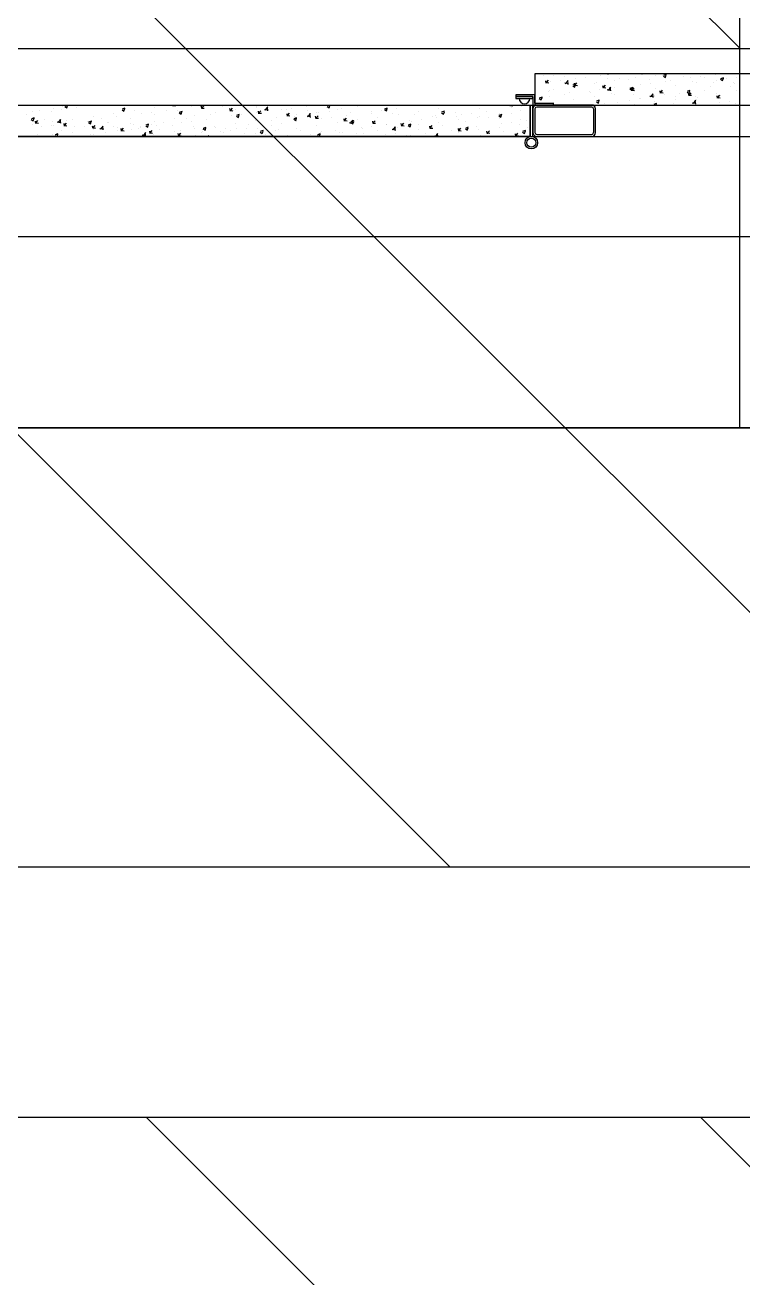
# Model space of a CAD drawing. Extents: x 758840 to 1108724, y -102573 to 143521.
# Drawn here: x 859664 to 860808, y 68672 to 70670 of the extents above; entities that cross this region are included whole.
import ezdxf
from ezdxf.xclip import XClip

# ---------------------------------------------------------------- set-up
doc = ezdxf.new("R2010")
doc.units = 0
doc.header["$LTSCALE"] = 1000
doc.header["$MEASUREMENT"] = 0
for name, color, linetype in [('02电气-设备', 255, 'Continuous'), ('02电气-设备基础', 252, 'Continuous'), ('电缆沟', 2, 'Continuous'), ('钢盖板', 6, 'Continuous')]:
    doc.layers.add(name, color=color, linetype=linetype)

# ---------------------------------------------------------------- blocks, each defined once
blk = doc.blocks.new('BD4-PAL0101-HVPM01')
at = {"layer": '02电气-设备'}
for p, q in [((8392569.9, -4143694.3), (8391767.9, -4143694.3)), ((8391767.9, -4143694.3), (8391767.9, -4143744.3)), ((8391781.5, -4143697.1), (8391781.5, -4143697.1)), ((8391798.5, -4143697.9), (8391798.5, -4143697.9)), ((8391815.4, -4143698.5), (8391815.4, -4143698.5)), ((8391832.3, -4143702.2), (8391832.3, -4143702.2)), ((8391849.3, -4143699.9), (8391849.3, -4143699.9)), ((8391872.4, -4143697), (8391872.4, -4143697)), ((8391883.2, -4143701.4), (8391883.2, -4143701.4)), ((8391883.6, -4143694.3), (8391884.8, -4143695.1)), ((8391884.8, -4143695.1), (8391885.1, -4143694.3)), ((8391888.3, -4143694.9), (8391888.3, -4143694.9)), ((8391902.7, -4143702), (8391902.7, -4143702)), ((8391917.1, -4143702.8), (8391917.1, -4143702.8)), ((8391928.4, -4143701), (8391928.4, -4143701)), ((8391937.6, -4143695.7), (8391937.6, -4143695.7)), ((8391939.7, -4143695.6), (8391939.7, -4143695.6)), ((8391961, -4143696.5), (8391961, -4143696.5)), ((8391971.5, -4143697.1), (8391971.5, -4143697.1)), ((8391972.9, -4143698.1), (8391976.1, -4143700.2)), ((8391973.5, -4143696.9), (8391977.9, -4143695.2)), ((8391976.1, -4143700.2), (8391977.4, -4143696.4)), ((8392005.4, -4143698.6), (8392005.4, -4143698.6)), ((8392015.8, -4143700.9), (8392015.8, -4143700.9)), ((8392031.7, -4143698.8), (8392031.7, -4143698.8)), ((8392039.3, -4143700), (8392039.3, -4143700)), ((8392055.8, -4143695.7), (8392055.8, -4143695.7)), ((8392064.2, -4143703.2), (8392067.3, -4143705.3)), ((8392064.7, -4143701.9), (8392069.2, -4143700.2)), ((8392067.3, -4143705.3), (8392068.6, -4143701.5)), ((8392073.2, -4143701.4), (8392073.2, -4143701.4)), ((8392090, -4143700.3), (8392090, -4143700.3)), ((8391786.2, -4143709.6), (8391785.5, -4143705.6)), ((8391786.5, -4143708.5), (8391789.5, -4143704.8)), ((8391786.5, -4143708.5), (8391790.3, -4143708.9)), ((8391789.3, -4143722.3), (8391789.3, -4143722.3)), ((8391791.6, -4143721.1), (8391791.6, -4143721.1)), ((8391792.4, -4143707.5), (8391792.4, -4143707.5)), ((8391797.8, -4143719), (8391797.8, -4143719)), ((8391808.3, -4143705.4), (8391808.3, -4143705.4)), ((8391815.8, -4143709), (8391821.4, -4143709.9)), ((8391816.4, -4143710.4), (8391821.3, -4143705.2)), ((8391821.2, -4143711.4), (8391820.5, -4143705.3)), ((8391823.2, -4143723.7), (8391823.2, -4143723.7)), ((8391828.3, -4143713.5), (8391831.5, -4143715.6)), ((8391828.6, -4143714.7), (8391828.6, -4143714.7)), ((8391828.9, -4143712.3), (8391833.3, -4143710.6)), ((8391830.8, -4143714.3), (8391830.8, -4143714.3)), ((8391831.8, -4143713.6), (8391831.1, -4143709.6)), ((8391831.5, -4143715.6), (8391832.7, -4143711.8)), ((8391832, -4143712.4), (8391835.1, -4143708.8)), ((8391832, -4143712.5), (8391835.8, -4143712.9)), ((8391855.7, -4143722), (8391855.7, -4143722)), ((8391863.4, -4143709.8), (8391863.4, -4143709.8)), ((8391865.7, -4143708.4), (8391865.7, -4143708.4)), ((8391871.6, -4143719.9), (8391871.6, -4143719.9)), ((8391877.3, -4143717.6), (8391876.6, -4143713.6)), ((8391877.6, -4143716.4), (8391880.6, -4143712.8)), ((8391877.6, -4143716.5), (8391881.4, -4143716.8)), ((8391883.5, -4143719.6), (8391889.2, -4143720.4)), ((8391884.2, -4143720.9), (8391889.1, -4143715.8)), ((8391888.9, -4143721.9), (8391888.2, -4143715.9)), ((8391895.4, -4143705.7), (8391895.4, -4143705.7)), ((8391895.7, -4143716.8), (8391895.7, -4143716.8)), ((8391919.6, -4143718.6), (8391922.7, -4143720.7)), ((8391920.1, -4143717.3), (8391924.6, -4143715.6)), ((8391922.9, -4143721.6), (8391922.2, -4143717.6)), ((8391922.7, -4143720.7), (8391924, -4143716.9)), ((8391923.1, -4143720.4), (8391926.2, -4143716.8)), ((8391923.1, -4143720.5), (8391926.9, -4143720.8)), ((8391927.6, -4143722.1), (8391927.6, -4143722.1)), ((8391935.8, -4143711.5), (8391935.8, -4143711.5)), ((8391950.9, -4143704.2), (8391950.9, -4143704.2)), ((8391951.7, -4143709.4), (8391951.7, -4143709.4)), ((8391960.2, -4143717.6), (8391960.2, -4143717.6)), ((8391968.4, -4143725.6), (8391967.7, -4143721.6)), ((8391968.7, -4143724.4), (8391971.7, -4143720.7)), ((8391975.7, -4143706.2), (8391975.7, -4143706.2)), ((8391984.8, -4143705.7), (8391984.8, -4143705.7)), ((8391992.3, -4143713.6), (8391992.3, -4143713.6)), ((8392010.8, -4143723.7), (8392014, -4143725.8)), ((8392011.2, -4143720.8), (8392011.2, -4143720.8)), ((8392011.4, -4143722.4), (8392015.8, -4143720.7)), ((8392014, -4143725.8), (8392015.3, -4143721.9)), ((8392018.7, -4143707.1), (8392018.7, -4143707.1)), ((8392025.3, -4143708.8), (8392025.3, -4143708.8)), ((8392039.1, -4143720.7), (8392039.1, -4143720.7)), ((8392048.2, -4143714.5), (8392048.2, -4143714.5)), ((8392052.6, -4143708.5), (8392052.6, -4143708.5)), ((8392057.9, -4143704.4), (8392057.9, -4143704.4)), ((8392079.2, -4143715.4), (8392079.2, -4143715.4)), ((8392085.2, -4143708.1), (8392085.2, -4143708.1)), ((8392086.5, -4143710), (8392086.5, -4143710)), ((8392089.2, -4143721.4), (8392089.2, -4143721.4)), ((8392095.1, -4143713.3), (8392095.1, -4143713.3)), ((8391767.9, -4143727.9), (8391737.9, -4143727.9)), ((8391737.9, -4143727.9), (8391737.9, -4143730.9)), ((8391737.9, -4143730.9), (8391764.9, -4143730.9)), ((8391764.9, -4143730.9), (8391737.9, -4143730.9)), ((8391737.9, -4143730.9), (8391737.9, -4143733.9)), ((8391737.9, -4143733.9), (8391764.9, -4143733.9)), ((8391767.9, -4143727.9), (8391764.9, -4143727.9)), ((8391764.9, -4143730.9), (8391764.9, -4143744.3)), ((8391764.9, -4143734.7), (8391764.9, -4143730.9)), ((8391767.9, -4143730.9), (8391767.9, -4143727.9)), ((8391767.9, -4143741.3), (8391767.9, -4143727.9)), ((8391767.9, -4143741.3), (8391797.9, -4143741.3)), ((8391775, -4143734), (8391778.1, -4143736.1)), ((8391775.5, -4143732.7), (8391780, -4143731)), ((8391775.7, -4143732.5), (8391775.7, -4143732.5)), ((8391778.1, -4143736.1), (8391779.4, -4143732.3)), ((8391791.6, -4143730.5), (8391791.6, -4143730.5)), ((8391797, -4143740.2), (8391797, -4143740.2)), ((8391797.9, -4143744.3), (8391797.9, -4143741.3)), ((8391815.6, -4143727.3), (8391815.6, -4143727.3)), ((8391830, -4143735.4), (8391830, -4143735.4)), ((8391857.1, -4143725.1), (8391857.1, -4143725.1)), ((8391862.6, -4143730.9), (8391862.6, -4143730.9)), ((8391866.2, -4143739.1), (8391869.4, -4143741.2)), ((8391866.8, -4143737.8), (8391871.2, -4143736.1)), ((8391869.4, -4143741.2), (8391870.6, -4143737.3)), ((8391879, -4143741.8), (8391879, -4143741.8)), ((8391891, -4143726.6), (8391891, -4143726.6)), ((8391894.7, -4143726.9), (8391894.7, -4143726.9)), ((8391900.1, -4143739.9), (8391900.1, -4143739.9)), ((8391919.1, -4143736.5), (8391919.1, -4143736.5)), ((8391924.9, -4143728), (8391924.9, -4143728)), ((8391926.9, -4143743.3), (8391926.9, -4143743.3)), ((8391935, -4143734.4), (8391935, -4143734.4)), ((8391937.1, -4143733.5), (8391937.1, -4143733.5)), ((8391951.3, -4143730.1), (8391956.9, -4143730.9)), ((8391951.9, -4143731.4), (8391956.9, -4143726.3)), ((8391956.7, -4143732.4), (8391956, -4143726.4)), ((8391958, -4143742.9), (8391962.5, -4143741.2)), ((8391958.8, -4143729.4), (8391958.8, -4143729.4)), ((8391959, -4143731.3), (8391959, -4143731.3)), ((8391959.5, -4143738.8), (8391959.5, -4143738.8)), ((8391961.3, -4143744.3), (8391961.9, -4143742.4)), ((8391968.7, -4143724.5), (8391972.5, -4143724.8)), ((8391974.1, -4143727.2), (8391974.1, -4143727.2)), ((8391989.4, -4143741.1), (8391989.4, -4143741.1)), ((8391991.5, -4143734.7), (8391991.5, -4143734.7)), ((8391992.7, -4143730.8), (8391992.7, -4143730.8)), ((8391999.1, -4143726), (8391999.1, -4143726)), ((8392014, -4143729.5), (8392013.2, -4143725.6)), ((8392014.2, -4143728.4), (8392017.3, -4143724.7)), ((8392014.2, -4143728.5), (8392018, -4143728.8)), ((8392015, -4143723.9), (8392015, -4143723.9)), ((8392019.1, -4143740.6), (8392024.7, -4143741.5)), ((8392019.7, -4143741.9), (8392024.6, -4143736.8)), ((8392024.5, -4143742.9), (8392023.8, -4143736.9)), ((8392024.5, -4143730), (8392024.5, -4143730)), ((8392026.4, -4143734.8), (8392026.4, -4143734.8)), ((8392026.6, -4143732.3), (8392026.6, -4143732.3)), ((8392057.1, -4143725.5), (8392057.1, -4143725.5)), ((8392059.5, -4143733.5), (8392058.8, -4143729.5)), ((8392059.8, -4143732.4), (8392062.8, -4143728.7)), ((8392059.8, -4143732.4), (8392063.6, -4143732.8)), ((8392060.5, -4143733.7), (8392060.5, -4143733.7)), ((8392062.5, -4143740.5), (8392062.5, -4143740.5)), ((8392063.4, -4143728.4), (8392063.4, -4143728.4)), ((8392078.4, -4143738.4), (8392078.4, -4143738.4)), ((8392088.4, -4143742.6), (8392088.4, -4143742.6)), ((8392094.4, -4143735.1), (8392094.4, -4143735.1)), ((8390776.9, -4143744.4), (8391759.9, -4143744.4)), ((8390957.2, -4143759.2), (8390957.2, -4143759.2)), ((8390967.3, -4143754.3), (8390967.3, -4143754.3)), ((8390978.2, -4143752.8), (8390978.2, -4143752.8)), ((8390997.3, -4143753.9), (8390997.3, -4143753.9)), ((8390999.9, -4143749.8), (8390999.9, -4143749.8)), ((8391013.2, -4143751.8), (8391013.2, -4143751.8)), ((8391015.2, -4143746.5), (8391015.2, -4143746.5)), ((8391018.4, -4143746.7), (8391021.6, -4143748.8)), ((8391019, -4143745.4), (8391021.7, -4143744.4)), ((8391021.5, -4143748.8), (8391022.8, -4143745)), ((8391031.9, -4143745.7), (8391031.9, -4143745.7)), ((8391037.3, -4143748.7), (8391037.3, -4143748.7)), ((8391064.1, -4143762.1), (8391064.1, -4143762.1)), ((8391096.7, -4143757.6), (8391096.7, -4143757.6)), ((8391100.6, -4143763.2), (8391100.6, -4143763.2)), ((8391109.7, -4143751.8), (8391112.8, -4143753.9)), ((8391110.2, -4143750.5), (8391114.7, -4143748.8)), ((8391112.8, -4143753.9), (8391114.1, -4143750.1)), ((8391128.8, -4143753.6), (8391128.8, -4143753.6)), ((8391140.7, -4143757.9), (8391140.7, -4143757.9)), ((8391156.6, -4143755.8), (8391156.6, -4143755.8)), ((8391160.7, -4143758.9), (8391160.7, -4143758.9)), ((8391161.8, -4143748.8), (8391161.8, -4143748.8)), ((8391180.7, -4143752.6), (8391180.7, -4143752.6)), ((8391191.3, -4143746.2), (8391191, -4143744.4)), ((8391191.4, -4143745), (8391192, -4143744.4)), ((8391191.4, -4143745.1), (8391195.2, -4143745.4)), ((8391197.8, -4143752.6), (8391197.8, -4143752.6)), ((8391200.9, -4143756.9), (8391204.1, -4143759)), ((8391201.5, -4143755.6), (8391205.9, -4143753.9)), ((8391204.1, -4143759), (8391205.3, -4143755.1)), ((8391220.8, -4143747.3), (8391220.8, -4143747.3)), ((8391225.7, -4143761.4), (8391225.7, -4143761.4)), ((8391234.8, -4143746.2), (8391234.8, -4143746.2)), ((8391236.9, -4143750.1), (8391236.2, -4143746.2)), ((8391236.5, -4143745.7), (8391236.5, -4143745.7)), ((8391236.7, -4143745.2), (8391236.7, -4143745.2)), ((8391237, -4143749), (8391240, -4143745.4)), ((8391237, -4143749.1), (8391240.8, -4143749.4)), ((8391250, -4143760.1), (8391250, -4143760.1)), ((8391258.7, -4143756.6), (8391258.7, -4143756.6)), ((8391270.3, -4143747.1), (8391270.3, -4143747.1)), ((8391282.4, -4143754.1), (8391281.7, -4143750.1)), ((8391282.5, -4143753), (8391285.6, -4143749.3)), ((8391282.5, -4143753.1), (8391286.3, -4143753.4)), ((8391284.1, -4143761.8), (8391284.1, -4143761.8)), ((8391287, -4143753.8), (8391287, -4143753.8)), ((8391291.3, -4143752.2), (8391291.3, -4143752.2)), ((8391292.2, -4143761.9), (8391295.3, -4143764.1)), ((8391292.7, -4143760.7), (8391297.2, -4143759)), ((8391295.3, -4143764.1), (8391296.6, -4143760.2)), ((8391300, -4143759.8), (8391300, -4143759.8)), ((8391304.2, -4143748.5), (8391304.2, -4143748.5)), ((8391323.4, -4143748.1), (8391323.4, -4143748.1)), ((8391324.1, -4143747.4), (8391324.1, -4143747.4)), ((8391324.1, -4143756.6), (8391324.1, -4143756.6)), ((8391328, -4143758.1), (8391327.2, -4143754.1)), ((8391328.1, -4143757), (8391331.1, -4143753.3)), ((8391328.1, -4143757.1), (8391331.9, -4143757.4)), ((8391336.9, -4143751.3), (8391342.5, -4143752.2)), ((8391337.5, -4143752.6), (8391342.4, -4143747.4)), ((8391338.1, -4143750), (8391338.1, -4143750)), ((8391342.3, -4143753.6), (8391341.6, -4143747.5)), ((8391364.2, -4143751.3), (8391364.2, -4143751.3)), ((8391372, -4143751.4), (8391372, -4143751.4)), ((8391373.5, -4143762.1), (8391372.8, -4143758.1)), ((8391373.6, -4143761), (8391376.7, -4143757.3)), ((8391373.6, -4143761), (8391377.4, -4143761.4)), ((8391380.1, -4143749.2), (8391380.1, -4143749.2)), ((8391385.4, -4143763.3), (8391385.4, -4143763.3)), ((8391388.2, -4143760), (8391388.2, -4143760)), ((8391404.1, -4143746), (8391404.1, -4143746)), ((8391404.7, -4143761.8), (8391410.3, -4143762.7)), ((8391405.3, -4143763.1), (8391410.2, -4143757.9)), ((8391405.9, -4143752.8), (8391405.9, -4143752.8)), ((8391410.1, -4143764.1), (8391409.4, -4143758)), ((8391419.1, -4143766.1), (8391418.3, -4143762.1)), ((8391419.2, -4143764.9), (8391422.2, -4143761.3)), ((8391420.3, -4143755.9), (8391420.3, -4143755.9)), ((8391422.4, -4143756.9), (8391422.4, -4143756.9)), ((8391436.8, -4143746.6), (8391439.9, -4143748.7)), ((8391437.4, -4143745.3), (8391439.7, -4143744.4)), ((8391439.8, -4143754.3), (8391439.8, -4143754.3)), ((8391439.9, -4143748.7), (8391441.2, -4143744.8)), ((8391443.4, -4143763.7), (8391443.4, -4143763.7)), ((8391453.2, -4143751.2), (8391453.2, -4143751.2)), ((8391459.4, -4143750.6), (8391459.4, -4143750.6)), ((8391467.5, -4143760.6), (8391467.5, -4143760.6)), ((8391473.7, -4143755.7), (8391473.7, -4143755.7)), ((8391485.8, -4143746.7), (8391485.8, -4143746.7)), ((8391507.6, -4143755.3), (8391507.6, -4143755.3)), ((8391507.6, -4143757.1), (8391507.6, -4143757.1)), ((8391523.5, -4143753.2), (8391523.5, -4143753.2)), ((8391528, -4143751.6), (8391531.2, -4143753.8)), ((8391528.6, -4143750.4), (8391533.1, -4143748.7)), ((8391531.2, -4143753.8), (8391532.5, -4143749.9)), ((8391541.5, -4143758.6), (8391541.5, -4143758.6)), ((8391547.5, -4143750), (8391547.5, -4143750)), ((8391550.1, -4143759), (8391550.1, -4143759)), ((8391575.4, -4143760), (8391575.4, -4143760)), ((8391582.7, -4143754.6), (8391582.7, -4143754.6)), ((8391587.6, -4143744.7), (8391587.6, -4143744.7)), ((8391604.9, -4143763), (8391604.9, -4143763)), ((8391609.3, -4143761.4), (8391609.3, -4143761.4)), ((8391614.8, -4143750.5), (8391614.8, -4143750.5)), ((8391619.3, -4143756.7), (8391622.5, -4143758.9)), ((8391619.9, -4143755.4), (8391624.3, -4143753.7)), ((8391622.4, -4143758.8), (8391623.7, -4143755)), ((8391642, -4143756.7), (8391642, -4143756.7)), ((8391643.2, -4143762.8), (8391643.2, -4143762.8)), ((8391647.8, -4143745.7), (8391647.8, -4143745.7)), ((8391651, -4143759.2), (8391651, -4143759.2)), ((8391666.9, -4143757.1), (8391666.9, -4143757.1)), ((8391679, -4143750.3), (8391679, -4143750.3)), ((8391679.6, -4143762.4), (8391679.6, -4143762.4)), ((8391690.9, -4143754), (8391690.9, -4143754)), ((8391710.6, -4143761.8), (8391713.7, -4143763.9)), ((8391711.1, -4143760.5), (8391715.6, -4143758.8)), ((8391711.7, -4143758.3), (8391711.7, -4143758.3)), ((8391713.7, -4143763.9), (8391715, -4143760.1)), ((8391729.1, -4143746.2), (8391728.7, -4143744.4)), ((8391729.2, -4143745.1), (8391729.8, -4143744.4)), ((8391729.2, -4143745.2), (8391733, -4143745.5)), ((8391731, -4143748.7), (8391731, -4143748.7)), ((8391731.2, -4143757.9), (8391731.2, -4143757.9)), ((8391744.7, -4143753.6), (8391744.7, -4143753.6)), ((8391746.9, -4143746.6), (8391746.9, -4143746.6)), ((8391759.9, -4143744.4), (8391759.9, -4143794.4)), ((8391760.4, -4143744.4), (8391760.4, -4143794.6)), ((8391760.4, -4143744.4), (8391764.4, -4143744.4)), ((8391764.4, -4143744.4), (8391764.4, -4143794.6)), ((8391764.9, -4143744.3), (8391797.9, -4143744.3)), ((8391764.9, -4143750.3), (8391764.9, -4143788.3)), ((8391767.9, -4143744.3), (8392569.9, -4143744.3)), ((8391768.1, -4143750.3), (8391768.1, -4143788.3)), ((8391858.9, -4143744.3), (8391770.9, -4143744.3)), ((8391858.9, -4143747.5), (8391770.9, -4143747.5)), ((8391861.7, -4143750.3), (8391861.7, -4143788.3)), ((8391864.9, -4143788.3), (8391864.9, -4143750.3)), ((8391957.5, -4143744.1), (8391957.8, -4143744.3)), ((8392026.4, -4143744.3), (8392475.9, -4143744.4)), ((8390965, -4143767.2), (8390968.2, -4143769.3)), ((8390965.6, -4143765.9), (8390970.1, -4143764.2)), ((8390966.3, -4143775.2), (8390966.3, -4143775.2)), ((8390966.5, -4143775.4), (8390966.5, -4143775.4)), ((8390968.2, -4143769.3), (8390969.5, -4143765.5)), ((8390972.4, -4143774), (8390971.7, -4143770)), ((8390972.5, -4143772.9), (8390975.6, -4143769.2)), ((8390972.5, -4143772.9), (8390976.3, -4143773.3)), ((8390980.6, -4143779), (8390980.6, -4143779)), ((8390986.8, -4143768.1), (8390986.8, -4143768.1)), ((8390996.5, -4143776.9), (8390996.5, -4143776.9)), ((8390999.1, -4143770.9), (8390999.1, -4143770.9)), ((8391000.2, -4143776.6), (8391000.2, -4143776.6)), ((8391006.5, -4143771.1), (8391012.1, -4143772)), ((8391007.1, -4143772.4), (8391012, -4143767.2)), ((8391011.9, -4143773.4), (8391011.2, -4143767.3)), ((8391018, -4143778), (8391017.2, -4143774)), ((8391018, -4143776.9), (8391021.8, -4143777.3)), ((8391018.1, -4143776.8), (8391021.1, -4143773.2)), ((8391020.6, -4143773.7), (8391020.6, -4143773.7)), ((8391020.7, -4143769.5), (8391020.7, -4143769.5)), ((8391031.2, -4143766.9), (8391031.2, -4143766.9)), ((8391034.1, -4143778), (8391034.1, -4143778)), ((8391049.6, -4143778), (8391049.6, -4143778)), ((8391054.6, -4143771), (8391054.6, -4143771)), ((8391056.3, -4143772.3), (8391059.5, -4143774.4)), ((8391056.9, -4143771), (8391061.3, -4143769.3)), ((8391059.4, -4143774.4), (8391060.7, -4143770.5)), ((8391060.7, -4143768.4), (8391060.7, -4143768.4)), ((8391063.5, -4143782), (8391062.8, -4143778)), ((8391063.4, -4143783.2), (8391063.4, -4143783.2)), ((8391063.6, -4143780.8), (8391066.7, -4143777.2)), ((8391063.6, -4143780.9), (8391067.4, -4143781.2)), ((8391068, -4143779.5), (8391068, -4143779.5)), ((8391074.2, -4143781.6), (8391079.9, -4143782.5)), ((8391074.8, -4143782.9), (8391079.8, -4143777.8)), ((8391076.6, -4143766.3), (8391076.6, -4143766.3)), ((8391079.7, -4143783.9), (8391079, -4143777.8)), ((8391086.7, -4143771.6), (8391086.7, -4143771.6)), ((8391088.5, -4143772.4), (8391088.5, -4143772.4)), ((8391096, -4143778.8), (8391096, -4143778.8)), ((8391101.9, -4143780.9), (8391101.9, -4143780.9)), ((8391109.1, -4143785.9), (8391108.3, -4143782)), ((8391109.1, -4143784.8), (8391112.2, -4143781.2)), ((8391122.4, -4143773.8), (8391122.4, -4143773.8)), ((8391123.7, -4143765.3), (8391123.7, -4143765.3)), ((8391124, -4143782.9), (8391124, -4143782.9)), ((8391128.1, -4143774.7), (8391128.1, -4143774.7)), ((8391135.8, -4143782.3), (8391135.8, -4143782.3)), ((8391138.9, -4143779.2), (8391138.9, -4143779.2)), ((8391139.9, -4143780.8), (8391139.9, -4143780.8)), ((8391147.6, -4143777.3), (8391150.7, -4143779.5)), ((8391148.1, -4143776.1), (8391152.6, -4143774.4)), ((8391150.7, -4143779.5), (8391152, -4143775.6)), ((8391156.3, -4143775.2), (8391156.3, -4143775.2)), ((8391161, -4143769.9), (8391161, -4143769.9)), ((8391164, -4143777.7), (8391164, -4143777.7)), ((8391175.9, -4143772.9), (8391175.9, -4143772.9)), ((8391190.2, -4143776.7), (8391190.2, -4143776.7)), ((8391193.6, -4143765.5), (8391193.6, -4143765.5)), ((8391204.1, -4143772.4), (8391204.1, -4143772.4)), ((8391213, -4143766.5), (8391213, -4143766.5)), ((8391220, -4143770.3), (8391220, -4143770.3)), ((8391224.1, -4143778.1), (8391224.1, -4143778.1)), ((8391224.9, -4143782.5), (8391224.9, -4143782.5)), ((8391238.8, -4143782.4), (8391242, -4143784.6)), ((8391239.4, -4143781.1), (8391243.8, -4143779.4)), ((8391242, -4143784.5), (8391243.2, -4143780.7)), ((8391244, -4143767.1), (8391244, -4143767.1)), ((8391257.9, -4143777.8), (8391257.9, -4143777.8)), ((8391258, -4143779.5), (8391258, -4143779.5)), ((8391274.3, -4143782.4), (8391274.3, -4143782.4)), ((8391290.5, -4143773.3), (8391290.5, -4143773.3)), ((8391291.9, -4143781), (8391291.9, -4143781)), ((8391307.4, -4143781.6), (8391307.4, -4143781.6)), ((8391311.3, -4143776), (8391311.3, -4143776)), ((8391322.6, -4143769.2), (8391322.6, -4143769.2)), ((8391325.8, -4143782.4), (8391325.8, -4143782.4)), ((8391347.5, -4143776.4), (8391347.5, -4143776.4)), ((8391348.3, -4143769.7), (8391348.3, -4143769.7)), ((8391355.6, -4143764.5), (8391355.6, -4143764.5)), ((8391363.4, -4143774.3), (8391363.4, -4143774.3)), ((8391383.4, -4143767), (8391386.6, -4143769.2)), ((8391384, -4143765.8), (8391388.4, -4143764)), ((8391386.6, -4143769.2), (8391387.9, -4143765.3)), ((8391387.4, -4143771.1), (8391387.4, -4143771.1)), ((8391387.4, -4143781.1), (8391387.4, -4143781.1)), ((8391419.1, -4143765), (8391422.9, -4143765.4)), ((8391419.5, -4143777.1), (8391419.5, -4143777.1)), ((8391427.5, -4143765.8), (8391427.5, -4143765.8)), ((8391452.5, -4143772.3), (8391452.5, -4143772.3)), ((8391464.6, -4143770.1), (8391463.9, -4143766.1)), ((8391464.7, -4143768.9), (8391467.8, -4143765.3)), ((8391464.7, -4143769), (8391468.5, -4143769.3)), ((8391472.4, -4143772.3), (8391478.1, -4143773.2)), ((8391473, -4143773.6), (8391478, -4143768.5)), ((8391474.7, -4143772.1), (8391477.8, -4143774.2)), ((8391475.3, -4143770.8), (8391479.7, -4143769.1)), ((8391477.9, -4143774.6), (8391477.2, -4143768.5)), ((8391477.8, -4143774.2), (8391479.1, -4143770.4)), ((8391485.1, -4143767.9), (8391485.1, -4143767.9)), ((8391490.9, -4143780.3), (8391490.9, -4143780.3)), ((8391493.8, -4143782.1), (8391493.8, -4143782.1)), ((8391506.8, -4143778.2), (8391506.8, -4143778.2)), ((8391510.2, -4143774), (8391509.4, -4143770.1)), ((8391510.2, -4143772.9), (8391513.3, -4143769.3)), ((8391510.2, -4143773), (8391514, -4143773.3)), ((8391517.1, -4143763.8), (8391517.1, -4143763.8)), ((8391530.8, -4143775.1), (8391530.8, -4143775.1)), ((8391530.9, -4143775.8), (8391530.9, -4143775.8)), ((8391540.2, -4143782.8), (8391545.8, -4143783.7)), ((8391540.8, -4143784.1), (8391545.8, -4143779)), ((8391545.6, -4143785.1), (8391544.9, -4143779.1)), ((8391549.4, -4143780.2), (8391549.4, -4143780.2)), ((8391555.7, -4143778), (8391555, -4143774)), ((8391555.8, -4143776.9), (8391558.9, -4143773.2)), ((8391555.8, -4143777), (8391559.6, -4143777.3)), ((8391565.9, -4143777.2), (8391569.1, -4143779.3)), ((8391566.5, -4143775.9), (8391571, -4143774.2)), ((8391567.9, -4143769.4), (8391567.9, -4143769.4)), ((8391569.1, -4143779.3), (8391570.4, -4143775.5)), ((8391570.9, -4143769.8), (8391570.9, -4143769.8)), ((8391582, -4143775.7), (8391582, -4143775.7)), ((8391583.1, -4143783.3), (8391583.1, -4143783.3)), ((8391586.8, -4143767.7), (8391586.8, -4143767.7)), ((8391601.3, -4143782), (8391600.5, -4143778)), ((8391601.3, -4143780.9), (8391604.4, -4143777.2)), ((8391601.3, -4143781), (8391605.1, -4143781.3)), ((8391610.9, -4143764.5), (8391610.9, -4143764.5)), ((8391614, -4143771.6), (8391614, -4143771.6)), ((8391620.1, -4143777), (8391620.1, -4143777)), ((8391646.8, -4143786), (8391646.1, -4143782)), ((8391646.9, -4143784.9), (8391649.9, -4143781.2)), ((8391647, -4143766.9), (8391647, -4143766.9)), ((8391650.1, -4143782.2), (8391650.1, -4143782.2)), ((8391657.2, -4143770.6), (8391657.2, -4143770.6)), ((8391657.2, -4143782.3), (8391660.4, -4143784.4)), ((8391657.8, -4143781), (8391662.2, -4143779.3)), ((8391660.3, -4143784.4), (8391661.6, -4143780.6)), ((8391674.2, -4143779), (8391674.2, -4143779)), ((8391677.1, -4143764.3), (8391677.1, -4143764.3)), ((8391678.8, -4143783.5), (8391678.8, -4143783.5)), ((8391694.2, -4143764.3), (8391694.2, -4143764.3)), ((8391710.9, -4143779.5), (8391710.9, -4143779.5)), ((8391711, -4143765.7), (8391711, -4143765.7)), ((8391714.3, -4143773.7), (8391714.3, -4143773.7)), ((8391730.2, -4143771.7), (8391730.2, -4143771.7)), ((8391743.9, -4143774.7), (8391743.9, -4143774.7)), ((8391744.9, -4143767.1), (8391744.9, -4143767.1)), ((8391754.2, -4143768.5), (8391754.2, -4143768.5)), ((8391755.5, -4143780.1), (8391755.5, -4143780.1)), ((8381447.4, -4143794.4), (8394807.4, -4143794.4)), ((8391759.9, -4143794.4), (8390776.9, -4143794.4)), ((8390975.6, -4143790.7), (8390975.6, -4143790.7)), ((8390998.3, -4143792.1), (8390998.3, -4143792.1)), ((8391002.9, -4143792.7), (8391005.3, -4143794.4)), ((8391003.5, -4143791.5), (8391008, -4143789.8)), ((8391006.3, -4143794.4), (8391007.4, -4143791)), ((8391012.6, -4143784.3), (8391012.6, -4143784.3)), ((8391030.4, -4143788), (8391030.4, -4143788)), ((8391044, -4143793.5), (8391044, -4143793.5)), ((8391059.9, -4143791.4), (8391059.9, -4143791.4)), ((8391064.8, -4143791.9), (8391064.8, -4143791.9)), ((8391083.9, -4143788.2), (8391083.9, -4143788.2)), ((8391101.9, -4143785.6), (8391101.9, -4143785.6)), ((8391109.1, -4143784.9), (8391112.9, -4143785.2)), ((8391142, -4143792.1), (8391147.7, -4143793)), ((8391142.6, -4143793.4), (8391147.6, -4143788.3)), ((8391147.4, -4143794.4), (8391146.7, -4143788.4)), ((8391154.6, -4143789.9), (8391153.9, -4143786)), ((8391154.7, -4143788.8), (8391157.8, -4143785.1)), ((8391154.7, -4143788.9), (8391158.5, -4143789.2)), ((8391160.3, -4143791.1), (8391160.3, -4143791.1)), ((8391169.7, -4143783.8), (8391169.7, -4143783.8)), ((8391192.9, -4143786.6), (8391192.9, -4143786.6)), ((8391200.1, -4143793.9), (8391199.4, -4143789.9)), ((8391200.2, -4143792.8), (8391203.3, -4143789.1)), ((8391200.2, -4143792.9), (8391204, -4143793.2)), ((8391203.6, -4143785.2), (8391203.6, -4143785.2)), ((8391227.3, -4143792.2), (8391227.3, -4143792.2)), ((8391237.2, -4143788.7), (8391237.2, -4143788.7)), ((8391237.5, -4143786.6), (8391237.5, -4143786.6)), ((8391245, -4143794.4), (8391245, -4143793.9)), ((8391247.8, -4143794.4), (8391248.8, -4143793.1)), ((8391267.4, -4143786.9), (8391267.4, -4143786.9)), ((8391271.4, -4143788.1), (8391271.4, -4143788.1)), ((8391283.3, -4143784.8), (8391283.3, -4143784.8)), ((8391305.3, -4143789.5), (8391305.3, -4143789.5)), ((8391321.8, -4143790.4), (8391321.8, -4143790.4)), ((8391330.1, -4143787.5), (8391333.2, -4143789.6)), ((8391330.6, -4143786.2), (8391335.1, -4143784.5)), ((8391333.2, -4143789.6), (8391334.5, -4143785.8)), ((8391339.2, -4143790.9), (8391339.2, -4143790.9)), ((8391354.8, -4143785.6), (8391354.8, -4143785.6)), ((8391359.7, -4143783.8), (8391359.7, -4143783.8)), ((8391373.1, -4143792.4), (8391373.1, -4143792.4)), ((8391393.6, -4143785.3), (8391393.6, -4143785.3)), ((8391407, -4143793.8), (8391407, -4143793.8)), ((8391410.8, -4143790.9), (8391410.8, -4143790.9)), ((8391421.3, -4143792.6), (8391423.9, -4143794.4)), ((8391421.9, -4143791.3), (8391426.4, -4143789.6)), ((8391424.6, -4143794.4), (8391425.8, -4143790.9)), ((8391426.7, -4143788.8), (8391426.7, -4143788.8)), ((8391427.5, -4143786.7), (8391427.5, -4143786.7)), ((8391450.8, -4143785.6), (8391450.8, -4143785.6)), ((8391451.7, -4143793.5), (8391451.7, -4143793.5)), ((8391456.8, -4143788.5), (8391456.8, -4143788.5)), ((8391461.4, -4143788.1), (8391461.4, -4143788.1)), ((8391484.3, -4143789), (8391484.3, -4143789)), ((8391495.3, -4143789.6), (8391495.3, -4143789.6)), ((8391516.4, -4143784.9), (8391516.4, -4143784.9)), ((8391529.2, -4143791), (8391529.2, -4143791)), ((8391546.1, -4143789.7), (8391546.1, -4143789.7)), ((8391563.1, -4143792.4), (8391563.1, -4143792.4)), ((8391570.1, -4143792.7), (8391570.1, -4143792.7)), ((8391594.1, -4143789.6), (8391594.1, -4143789.6)), ((8391597, -4143793.9), (8391597, -4143793.9)), ((8391608, -4143793.3), (8391613.6, -4143794.2)), ((8391608.8, -4143794.4), (8391613.5, -4143789.5)), ((8391613.3, -4143794.4), (8391612.7, -4143789.6)), ((8391613.3, -4143792.8), (8391613.3, -4143792.8)), ((8391634.3, -4143784.3), (8391634.3, -4143784.3)), ((8391646.2, -4143788), (8391646.2, -4143788)), ((8391646.9, -4143784.9), (8391650.7, -4143785.3)), ((8391681.4, -4143792.9), (8391681.4, -4143792.9)), ((8391692.3, -4143790), (8391691.6, -4143786)), ((8391692.4, -4143788.8), (8391695.5, -4143785.2)), ((8391692.4, -4143788.9), (8391696.2, -4143789.3)), ((8391718.5, -4143786.5), (8391718.5, -4143786.5)), ((8391737.9, -4143794), (8391737.2, -4143790)), ((8391737.5, -4143793.5), (8391737.5, -4143793.5)), ((8391738, -4143792.8), (8391741, -4143789.2)), ((8391738, -4143792.9), (8391741.8, -4143793.3)), ((8391748.5, -4143787.4), (8391751.6, -4143789.5)), ((8391749, -4143786.1), (8391753.5, -4143784.4)), ((8391751.6, -4143789.5), (8391752.9, -4143785.7)), ((8391770.9, -4143791.1), (8391858.9, -4143791.1)), ((8391770.9, -4143794.3), (8391858.9, -4143794.3))]:
    blk.add_line(p, q, dxfattribs=at)
for radius in [10, 7]:
    blk.add_circle((8391762.4, -4143804.4), radius, dxfattribs=at)
for centre, radius, start, end in [((8391751.4, -4143733.9), 8.49, 180, 0), ((8391770.9, -4143750.3), 6, 90, 180), ((8391770.9, -4143750.3), 2.8, 90, 180), ((8391858.9, -4143750.3), 6, 0, 90), ((8391858.9, -4143750.3), 2.8, 0, 90), ((8391770.9, -4143788.3), 6, 180, 270), ((8391770.9, -4143788.3), 2.8, 180, 270), ((8391858.9, -4143788.3), 6, 270, 0), ((8391858.9, -4143788.3), 2.8, 270, 0)]:
    blk.add_arc(centre, radius, start, end, dxfattribs=at)
blk = doc.blocks.new('A$C675A25EF')
at = {"layer": '钢盖板'}
h = blk.add_hatch(dxfattribs=at)
h.set_pattern_fill('ANSI31', color=8, scale=5000, style=0)
h.set_pattern_definition([(45, (-316780.8, -189325), (-441.94174, 441.94174), [])])
h.paths.add_polyline_path([(56721.3, -23142), (62139.3, -23142), (62139.3, -23542), (56721.3, -23542)], flags=16)
h.paths.add_polyline_path([(62839.3, -23142), (171003.3, -23142), (171003.3, -23542), (62839.3, -23542)], flags=16)
h.paths.add_polyline_path([(171703.3, -23142), (177121.3, -23142), (177121.3, -23542), (171703.3, -23542)], flags=16)
h.paths.add_polyline_path([(177121.3, -47841.9), (177821.3, -47841.9), (177821.3, -24642), (178221.3, -24242), (211693.3, -24242), (211693.3, -25341.9), (211993.3, -25341.9), (211993.3, -24242), (216517.3, -24242), (216517.3, -25341.9), (216817.3, -25341.9), (216817.3, -24242), (216811.3, -24242), (216811.3, -23542), (177821.3, -23542), (177821.3, -23142), (216817.3, -23142), (216817.3, -21342.1), (216517.3, -21342.1), (216517.3, -22442), (211993.3, -22442), (211993.3, -21342.1), (211693.3, -21342.1), (211693.3, -22442), (192141.8, -22442), (192141.8, -21542), (194493.8, -21542), (194493.8, -20942), (184491.8, -20942), (184491.8, -21542), (185341.8, -21542), (185341.8, -22442), (169651.3, -22442), (169651.3, -21542), (171703.3, -21542), (171703.3, -20939.3), (161803.3, -20939.3), (161803.3, -21542), (162851.3, -21542), (162851.3, -22442), (143449.3, -22442), (143449.3, -21342.1), (143149.3, -21342.1), (143149.3, -22442), (138625.3, -22442), (138625.3, -21342.1), (138325.3, -21342.1), (138325.3, -22442), (95517.3, -22442), (95517.3, -21342.1), (95217.3, -21342.1), (95217.3, -22442), (90693.3, -22442), (90693.3, -21342.1), (90393.3, -21342.1), (90393.3, -22442), (70991.3, -22442), (70991.3, -21542), (72039.3, -21542), (72039.3, -20942), (62141.3, -20942), (62141.3, -21542), (64191.3, -21542), (64191.3, -22442), (48500.8, -22442), (48500.8, -21542), (49350.8, -21542), (49350.8, -20942), (39350.8, -20942), (39350.8, -21542), (41700.8, -21542), (41700.8, -22442), (22149.3, -22442), (22149.3, -21342.1), (21849.3, -21342.1), (21849.3, -22442), (17325.3, -22442), (17325.3, -21342.1), (17025.3, -21342.1), (17025.3, -22442), (17031.3, -22442), (17031.3, -23142), (56021.3, -23142), (56021.3, -23542), (17025.3, -23542), (17025.3, -25341.9), (17325.3, -25341.9), (17325.3, -24242), (21849.3, -24242), (21849.3, -25341.9), (22149.3, -25341.9), (22149.3, -24242), (55620.6, -24241.3), (56021.3, -24642), (56021.2, -47872.1), (56721.2, -47875.8), (56720.6, -24642.7), (57121.3, -24242), (64191.3, -24242), (64191.3, -25142), (62141.3, -25142), (62141.3, -25742), (72041.3, -25742), (72041.3, -25142), (70991.3, -25142), (70991.3, -24242), (90393.3, -24242), (90393.3, -25341.9), (90693.3, -25341.9), (90693.3, -24242), (95217.3, -24242), (95217.3, -25341.9), (95517.3, -25341.9), (95517.3, -24242), (138325.3, -24242), (138325.3, -25341.9), (138625.3, -25341.9), (138625.3, -24242), (143149.3, -24242), (143149.3, -25341.9), (143449.3, -25341.9), (143449.3, -24242), (162851.3, -24242), (162851.3, -25142), (161803.3, -25142), (161803.3, -25742), (171703.3, -25742), (171703.3, -25142), (169651.3, -25142), (169651.3, -24242), (176720.6, -24241.3), (177121.3, -24642)])
h.paths.add_polyline_path([(111433.3, -23142), (122409.3, -23142), (122409.3, -22442), (111433.3, -22442)], flags=16)
h.paths.add_polyline_path([(111433.3, -24242), (122409.3, -24242), (122409.3, -23542), (111433.3, -23542)], flags=16)
at = {"layer": '钢盖板', "color": 8}
for points in [[(111433.3, -23142), (62841.3, -23142), (62841.3, -23542), (111433.3, -23542)], [(56721.5, -47873.9), (56721.5, -24242), (90391.3, -24242), (90391.3, -25341.9), (90691.3, -25341.9), (90691.3, -24242), (95211.3, -24242), (95211.3, -25341.9), (95511.3, -25341.9), (95511.3, -24242), (111433.3, -24242)]]:
    blk.add_lwpolyline(points, dxfattribs=at)
blk = doc.blocks.new('dlg')
at = {"layer": '电缆沟'}
for p, q in [((665256.2, 165414.9), (665256.2, 164514.9)), ((684656.2, 164514.9), (651386.2, 164514.9)), ((657106.2, 163814.9), (705698.2, 163814.9)), ((705698.2, 163414.9), (657106.2, 163414.9))]:
    blk.add_line(p, q, dxfattribs=at)

msp = doc.modelspace()

# ---------------------------------------------------------------- linework, layer by layer
at = {"layer": '02电气-设备基础'}
msp.add_lwpolyline([(865704.28, 70332.53), (847360.28, 70332.53), (847360.28, 70632.53), (865704.28, 70632.53)], close=True, dxfattribs=at)
at = {"layer": '钢盖板', "color": 8}
msp.add_lwpolyline([(806843.02, 68927.64), (806843.02, 67127.75), (807143.02, 67127.75), (807143.02, 68227.64), (811663.02, 68227.64), (811663.02, 67127.75), (811963.02, 67127.75), (811963.02, 68227.64), (880203.02, 68227.64), (880203.02, 67127.75), (880503.02, 67127.75), (880503.02, 68227.64), (885023.02, 68227.64), (885023.02, 67127.75), (885323.02, 67127.75), (885323.02, 68227.64), (901245.02, 68227.64), (901245.02, 68927.64), (852653.02, 68927.64), (852653.02, 69327.64), (901245.02, 69327.64)], dxfattribs=at)

# ---------------------------------------------------------------- block references
at = {"layer": '02电气-设备'}
msp.add_blockref('BD4-PAL0101-HVPM01', (-7531291.39, 4214286.89, 0), dxfattribs=at)
at = {"layer": '电缆沟', "color": 250}
ref = msp.add_blockref('dlg', (195546.85, -94487.22), dxfattribs=at)
XClip(ref).set_block_clipping_path([(593286.1732931416, 142691.8646106179), (716986.1733082433, 211143.5433225089)])
at = {"layer": '钢盖板', "color": 8}
ref = msp.add_blockref('A$C675A25EF', (789811.69, 45785.61), dxfattribs=dict(at, xscale=-1, rotation=180))
XClip(ref).set_block_clipping_path([(-928.670863559, -70942.9526504109), (122721.3291515426, 2298.0898296545)])

doc.saveas('drawing.dxf')
